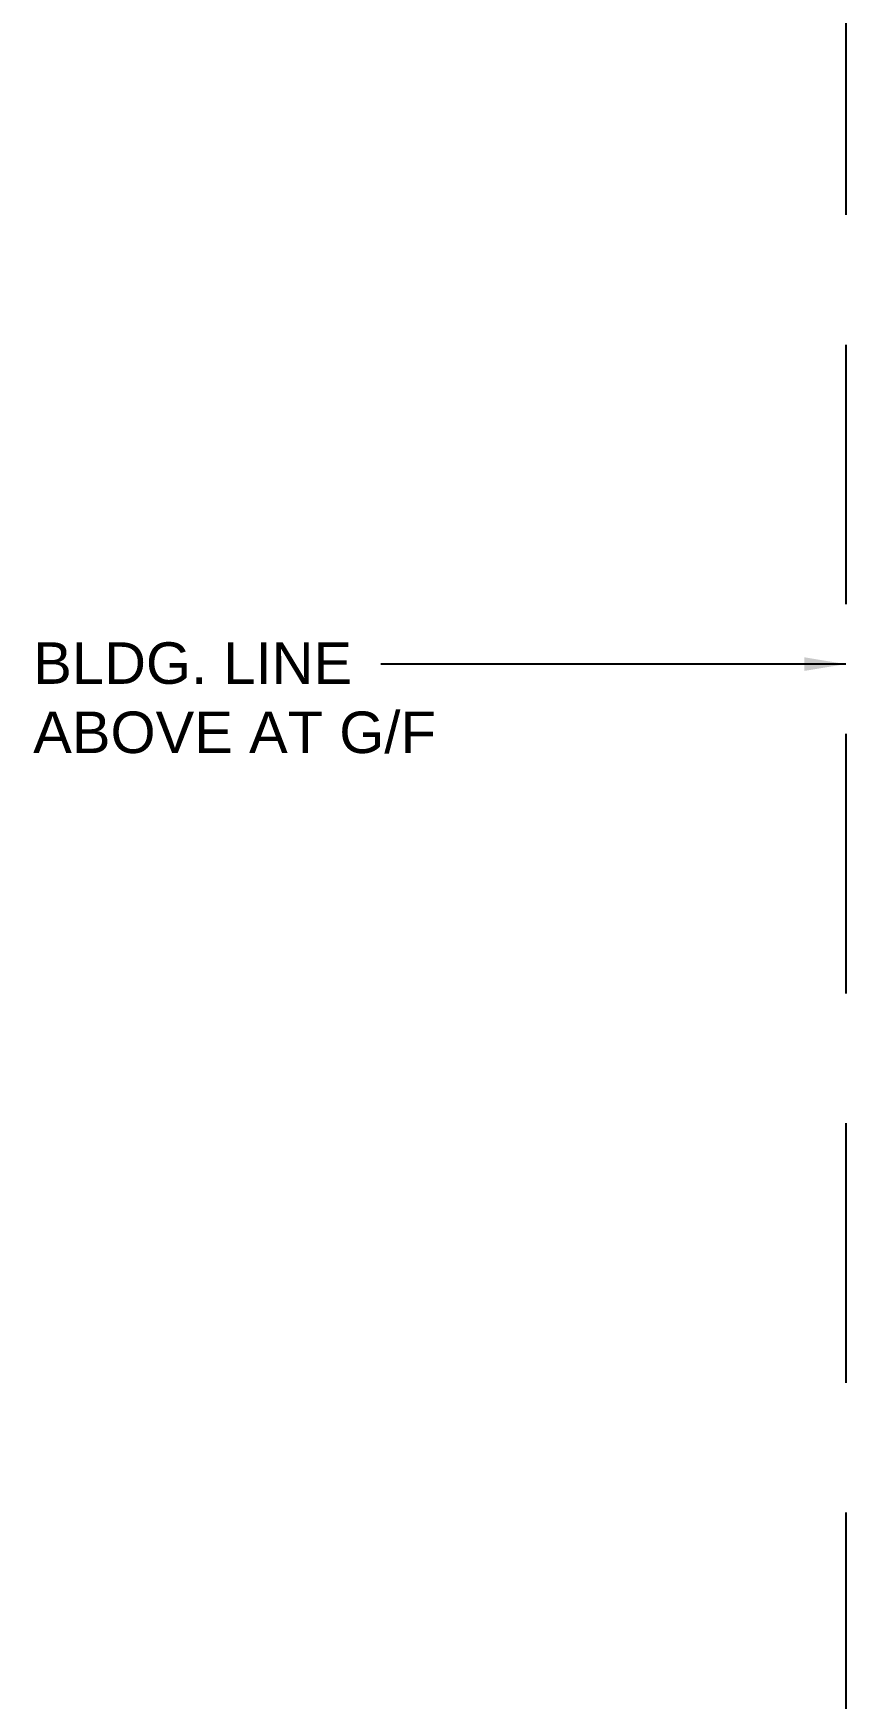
# Model space of a CAD drawing. Extents: x -163000 to 184253, y -124935 to 90032.
# Drawn here: x -136665 to -132750, y 22010 to 30032 of the extents above; entities that cross this region are included whole.
import ezdxf

# ---------------------------------------------------------------- set-up
doc = ezdxf.new("R2010")
doc.units = 0
doc.header["$LTSCALE"] = 1000
doc.header["$MEASUREMENT"] = 0
doc.linetypes.add('s4118a$0$HIDDEN', pattern=[0.375, 0.25, -0.125])
doc.layers.get('0').update_dxf_attribs({"linetype": 'CONTINUOUS'})
doc.layers.add('buila', color=14, linetype='s4118a$0$HIDDEN')
doc.layers.add('GBP text', color=4, linetype='CONTINUOUS')
doc.styles.add('core2905$0$Standard', font='txt')
doc.styles.add('grid$0$romans', font='romand.shx', dxfattribs={"width": 0.75})
doc.dimstyles.new('grid$0$dim100', dxfattribs={"dimscale": 100, "dimtxt": 3, "dimasz": 2, "dimexe": 2, "dimexo": 2, "dimgap": 1, "dimtad": 1, "dimdec": 0, "dimzin": 0, "dimdsep": 46, "dimtxsty": 'grid$0$romans', "dimblk": 'ORIGIN', "dimcen": 2, "dimclrd": 256, "dimclre": 256, "dimclrt": 7, "dimaunit": 1, "dimadec": 3, "dimazin": 0, "dimtfac": 1, "dimtdec": 0, "dimtix": 1, "dimtmove": 2, "dimatfit": 3, "dimfxl": 1, "dimtvp": 1.5, "dimtolj": 1, "dimtzin": 0, "dimlwd": -1, "dimlwe": -1, "dimarcsym": 0})

# ---------------------------------------------------------------- blocks, each defined once
blk = doc.blocks.new('_Origin')
at = {"color": 0, "linetype": 'ByBlock', "lineweight": -2}
blk.add_line((0, 0), (-1, 0), dxfattribs=at)
blk.add_circle((0, 0), 0.5, dxfattribs=at)
blk = doc.blocks.new('s2118a')
at = {"layer": 'buila', "ltscale": 5}
blk.add_line((-132749.9, 36032.126), (-132749.9, 16082.127), dxfattribs=at)
at = {"layer": 'GBP text', "insert": (-136665.48, 27098.615), "char_height": 200, "width": 3635.37, "attachment_point": 1, "style": 'core2905$0$Standard'}
blk.add_mtext('{\\fArial|b0|i0|c0|p34;BLDG. LINE \\PABOVE AT G/F}', dxfattribs=at)
at = {"layer": 'GBP text'}
blk.add_leader([(-132749.9, 26993.687), (-134989.591, 26993.687)], dimstyle='grid$0$dim100', override={"dimgap": 1, "dimtad": 0}, dxfattribs=at)

msp = doc.modelspace()

# ---------------------------------------------------------------- block references
msp.add_blockref('s2118a', (0, 0))

doc.saveas('drawing.dxf')
